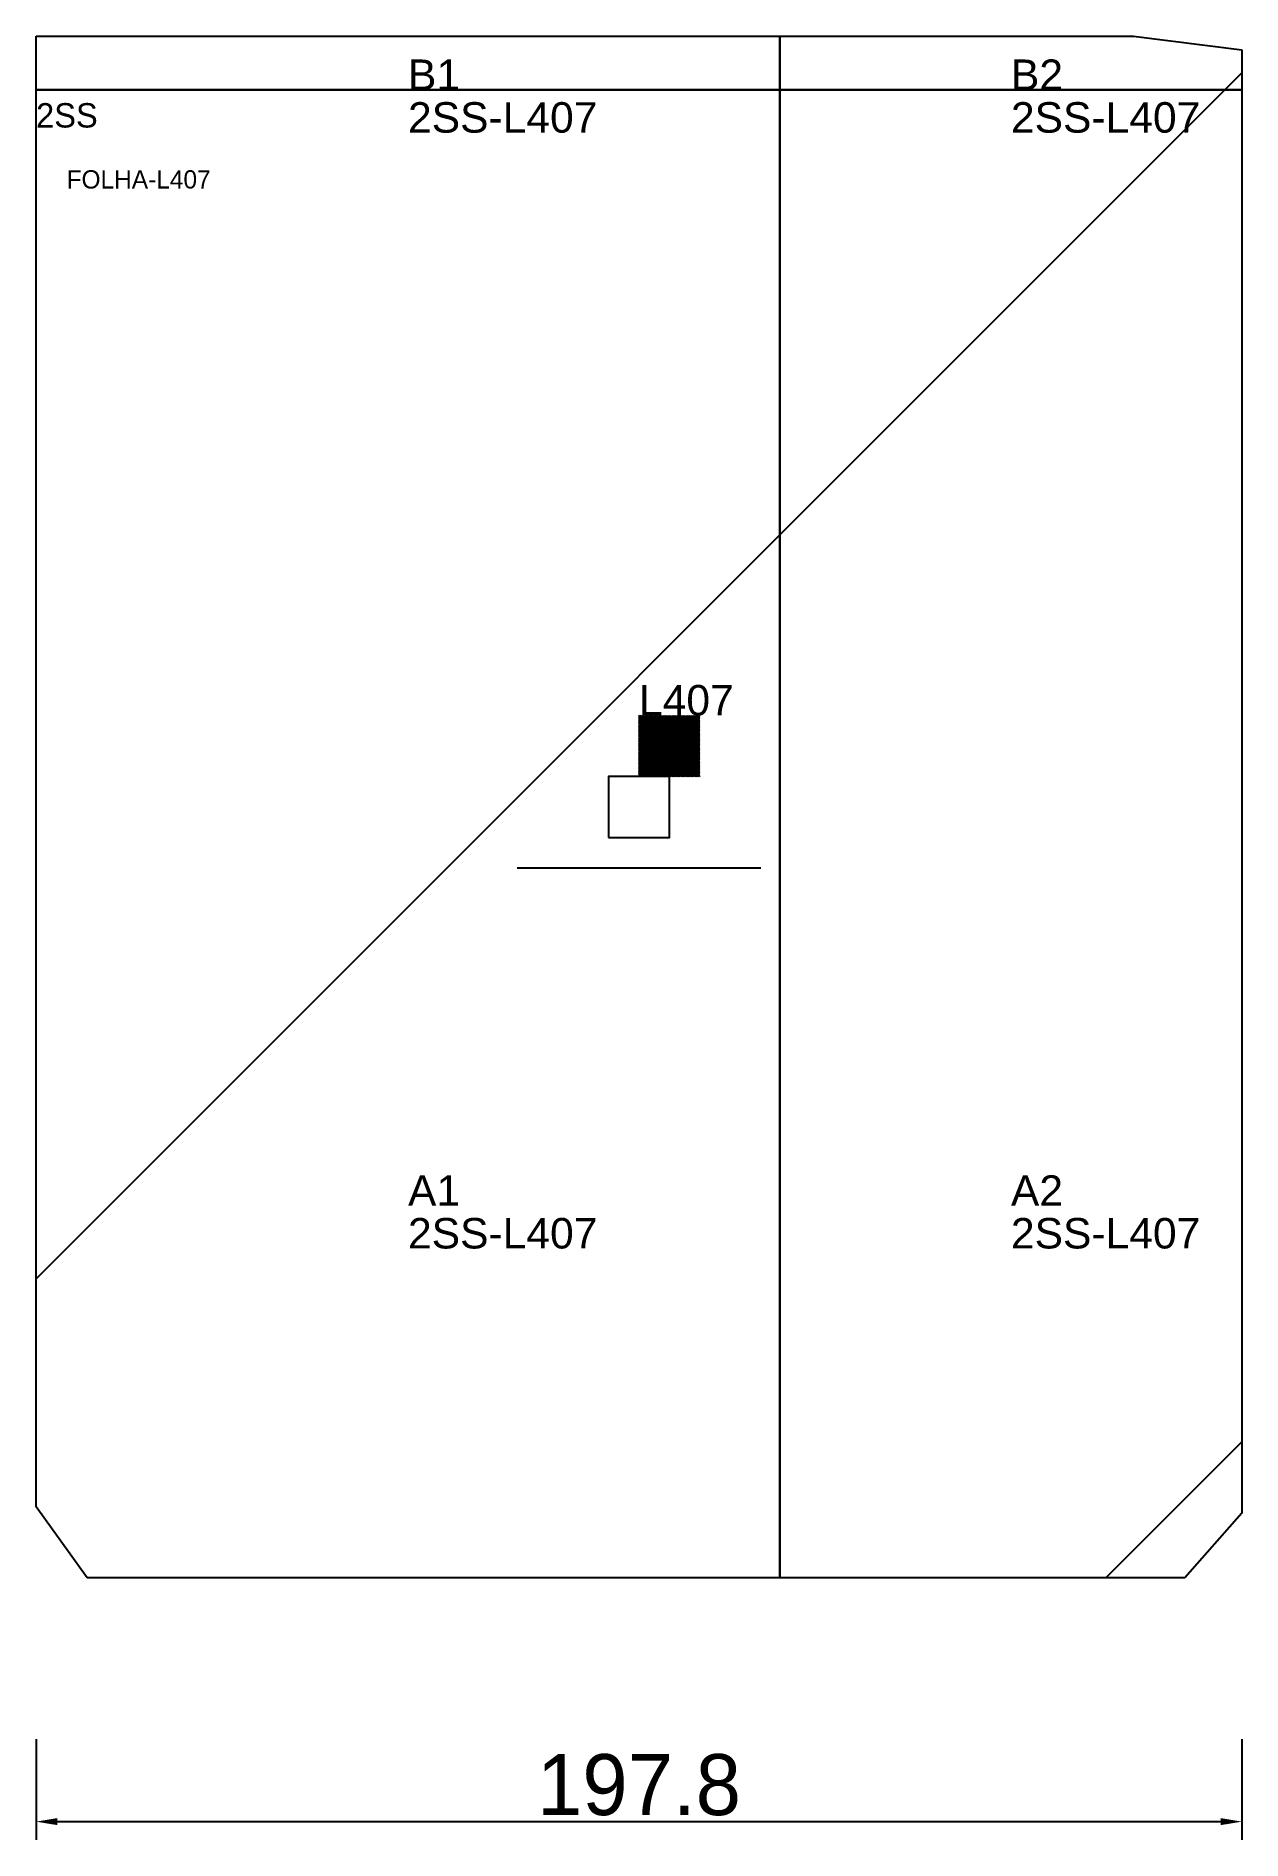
# Model space of a CAD drawing. Header units: metres. Extents: x 222 to 420, y -94 to 202.
import ezdxf

# ---------------------------------------------------------------- set-up
doc = ezdxf.new("R2010")
doc.units = ezdxf.units.M
for name, color, linetype in [('3', 3, 'CONTINUOUS'), ('AUX00', 7, 'CONTINUOUS'), ('COTA', 241, 'CONTINUOUS'), ('FOLHA', 255, 'CONTINUOUS'), ('Hachura', 251, 'CONTINUOUS'), ('NOMENCLATURA', 7, 'CONTINUOUS'), ('Nível', 160, 'CONTINUOUS'), ('Painéis', 200, 'CONTINUOUS'), ('Pilares', 5, 'CONTINUOUS'), ('REAPROVEITAMENTO', 251, 'CONTINUOUS'), ('SARR_2.2x7', 40, 'CONTINUOUS')]:
    doc.layers.add(name, color=color, linetype=linetype)
doc.styles.add('ARIAL', font='Arial.ttf')
doc.styles.add('STR_STANDARD', font='arial.ttf')
doc.dimstyles.new('EZ DXF', dxfattribs={"dimtxt": 10, "dimasz": 3.5, "dimexe": 3, "dimexo": 1.5, "dimgap": 1, "dimtad": 1, "dimdec": 1, "dimdsep": 46, "dimcen": 2.5, "dimazin": 3, "dimtfac": 1, "dimtmove": 0, "dimatfit": 3})

msp = doc.modelspace()

# ---------------------------------------------------------------- hatches: boundary and pattern name
at = {"layer": 'Hachura'}
h = msp.add_hatch(dxfattribs=at)
h.set_pattern_fill('ANSI31', scale=50)
h.paths.add_polyline_path([(222.2, 201.5), (242.2, 201.5), (262.2, 201.5), (282.2, 201.5), (302.2, 201.5), (322.2, 201.5), (342.2, 201.5), (362.2, 201.5), (382.2, 201.5), (402.2, 201.5), (419.97, 199.27), (419.97, 179.27), (419.97, 159.27), (419.97, 139.27), (419.97, 119.27), (419.97, 99.27), (419.97, 79.27), (419.97, 59.27), (419.97, 39.27), (419.97, 19.27), (419.97, -0.73), (419.97, -20.73), (419.97, -40.73), (410.58, -51.34), (390.58, -51.34), (370.58, -51.34), (350.58, -51.34), (330.58, -51.34), (310.58, -51.34), (290.58, -51.34), (270.58, -51.34), (250.58, -51.34), (230.58, -51.34), (222.2, -39.72), (222.2, -19.72), (222.2, 0.28), (222.2, 20.28), (222.2, 40.28), (222.2, 60.28), (222.2, 80.28), (222.2, 100.28), (222.2, 120.28), (222.2, 140.28), (222.2, 160.28), (222.2, 180.28)])
h = msp.add_hatch(dxfattribs=at)
h.set_pattern_fill('ANSI31', scale=50)
h.paths.add_polyline_path([(222.2, 201.5), (242.2, 201.5), (262.2, 201.5), (282.2, 201.5), (302.2, 201.5), (322.2, 201.5), (342.2, 201.5), (362.2, 201.5), (382.2, 201.5), (402.2, 201.5), (419.97, 199.27), (419.97, 179.27), (419.97, 159.27), (419.97, 139.27), (419.97, 119.27), (419.97, 99.27), (419.97, 79.27), (419.97, 59.27), (419.97, 39.27), (419.97, 19.27), (419.97, -0.73), (419.97, -20.73), (419.97, -40.73), (410.58, -51.34), (390.58, -51.34), (370.58, -51.34), (350.58, -51.34), (330.58, -51.34), (310.58, -51.34), (290.58, -51.34), (270.58, -51.34), (250.58, -51.34), (230.58, -51.34), (222.2, -39.72), (222.2, -19.72), (222.2, 0.28), (222.2, 20.28), (222.2, 40.28), (222.2, 60.28), (222.2, 80.28), (222.2, 100.28), (222.2, 120.28), (222.2, 140.28), (222.2, 160.28), (222.2, 180.28)])
at = {"layer": 'Reaproveitamento'}
h = msp.add_hatch(dxfattribs=at)
h.set_pattern_fill('SOLID')
h.paths.add_polyline_path([(321.085, 80.08), (331.085, 80.08), (331.085, 90.08), (321.085, 90.08)])
h = msp.add_hatch(dxfattribs=at)
h.set_pattern_fill('SOLID')
h.paths.add_polyline_path([(321.085, 80.08), (331.085, 80.08), (331.085, 90.08), (321.085, 90.08)])

# ---------------------------------------------------------------- linework, layer by layer
at = {"layer": '3'}
for points in [[(344.2, -51.34), (344.2, 201.5)], [(344.2, -51.34), (344.2, 201.5)], [(222.2, 192.66), (419.97, 192.66)], [(222.2, 192.66), (419.97, 192.66)]]:
    msp.add_lwpolyline(points, close=True, dxfattribs=at)
at = {"layer": 'Painéis', "color": 200}
for p, q in [((222.2, 201.5), (242.2, 201.5)), ((222.2, 180.28), (222.2, 201.5)), ((222.2, 201.5), (242.2, 201.5)), ((222.2, 180.28), (222.2, 201.5)), ((242.2, 201.5), (262.2, 201.5)), ((242.2, 201.5), (262.2, 201.5)), ((262.2, 201.5), (282.2, 201.5)), ((262.2, 201.5), (282.2, 201.5)), ((282.2, 201.5), (302.2, 201.5)), ((282.2, 201.5), (302.2, 201.5)), ((302.2, 201.5), (322.2, 201.5)), ((302.2, 201.5), (322.2, 201.5)), ((322.2, 201.5), (342.2, 201.5)), ((322.2, 201.5), (342.2, 201.5)), ((342.2, 201.5), (362.2, 201.5)), ((342.2, 201.5), (362.2, 201.5)), ((362.2, 201.5), (382.2, 201.5)), ((362.2, 201.5), (382.2, 201.5)), ((382.2, 201.5), (402.2, 201.5)), ((382.2, 201.5), (402.2, 201.5)), ((402.2, 201.5), (419.97, 199.27)), ((402.2, 201.5), (419.97, 199.27)), ((419.97, 199.27), (419.97, 179.27)), ((419.97, 199.27), (419.97, 179.27)), ((222.2, 160.28), (222.2, 180.28)), ((222.2, 160.28), (222.2, 180.28)), ((419.97, 179.27), (419.97, 159.27)), ((419.97, 179.27), (419.97, 159.27)), ((222.2, 140.28), (222.2, 160.28)), ((222.2, 140.28), (222.2, 160.28)), ((419.97, 159.27), (419.97, 139.27)), ((419.97, 159.27), (419.97, 139.27)), ((222.2, 120.28), (222.2, 140.28)), ((222.2, 120.28), (222.2, 140.28)), ((419.97, 139.27), (419.97, 119.27)), ((419.97, 139.27), (419.97, 119.27)), ((222.2, 100.28), (222.2, 120.28)), ((222.2, 100.28), (222.2, 120.28)), ((419.97, 119.27), (419.97, 99.27)), ((419.97, 119.27), (419.97, 99.27)), ((222.2, 80.28), (222.2, 100.28)), ((222.2, 80.28), (222.2, 100.28)), ((419.97, 99.27), (419.97, 79.27)), ((419.97, 99.27), (419.97, 79.27)), ((222.2, 60.28), (222.2, 80.28)), ((222.2, 60.28), (222.2, 80.28)), ((419.97, 79.27), (419.97, 59.27)), ((419.97, 79.27), (419.97, 59.27)), ((222.2, 40.28), (222.2, 60.28)), ((222.2, 40.28), (222.2, 60.28)), ((419.97, 59.27), (419.97, 39.27)), ((419.97, 59.27), (419.97, 39.27)), ((222.2, 20.28), (222.2, 40.28)), ((222.2, 20.28), (222.2, 40.28)), ((419.97, 39.27), (419.97, 19.27)), ((419.97, 39.27), (419.97, 19.27)), ((222.2, 0.28), (222.2, 20.28)), ((222.2, 0.28), (222.2, 20.28)), ((419.97, 19.27), (419.97, -0.73)), ((419.97, 19.27), (419.97, -0.73)), ((222.2, -19.72), (222.2, 0.28)), ((222.2, -19.72), (222.2, 0.28)), ((419.97, -0.73), (419.97, -20.73)), ((419.97, -0.73), (419.97, -20.73)), ((222.2, -39.72), (222.2, -19.72)), ((222.2, -39.72), (222.2, -19.72)), ((419.97, -20.73), (419.97, -40.73)), ((419.97, -20.73), (419.97, -40.73)), ((230.58, -51.34), (222.2, -39.72)), ((230.58, -51.34), (222.2, -39.72)), ((419.97, -40.73), (410.58, -51.34)), ((419.97, -40.73), (410.58, -51.34)), ((250.58, -51.34), (230.58, -51.34)), ((250.58, -51.34), (230.58, -51.34)), ((270.58, -51.34), (250.58, -51.34)), ((270.58, -51.34), (250.58, -51.34)), ((290.58, -51.34), (270.58, -51.34)), ((290.58, -51.34), (270.58, -51.34)), ((310.58, -51.34), (290.58, -51.34)), ((310.58, -51.34), (290.58, -51.34)), ((330.58, -51.34), (310.58, -51.34)), ((330.58, -51.34), (310.58, -51.34)), ((350.58, -51.34), (330.58, -51.34)), ((350.58, -51.34), (330.58, -51.34)), ((370.58, -51.34), (350.58, -51.34)), ((370.58, -51.34), (350.58, -51.34)), ((390.58, -51.34), (370.58, -51.34)), ((390.58, -51.34), (370.58, -51.34)), ((410.58, -51.34), (390.58, -51.34)), ((410.58, -51.34), (390.58, -51.34))]:
    msp.add_line(p, q, dxfattribs=at)
at = {"layer": 'Pilares'}
msp.add_lwpolyline([(316.085, 70.08), (326.085, 70.08), (326.085, 80.08), (316.085, 80.08)], close=True, dxfattribs=at)
msp.add_lwpolyline([(316.085, 70.08), (326.085, 70.08), (326.085, 80.08), (316.085, 80.08)], close=True, dxfattribs=at)
at = {"layer": 'SARR_2.2x7'}
msp.add_line((301.085, 65.08), (341.085, 65.08), dxfattribs=at)
msp.add_line((301.085, 65.08), (341.085, 65.08), dxfattribs=at)

# ---------------------------------------------------------------- texts
at = {"layer": '3', "style": 'STR_STANDARD'}
for s, p in [('B1', (283.2, 192.66)), ('B1', (283.2, 192.66)), ('B2', (382.085, 192.66)), ('B2', (382.085, 192.66)), ('A1', (283.2, 9.66)), ('A1', (283.2, 9.66)), ('A2', (382.085, 9.66)), ('A2', (382.085, 9.66))]:
    msp.add_text(s, height=5, dxfattribs=at).set_placement(p)
at = {"layer": 'AUX00', "style": 'STR_STANDARD'}
for p in [(283.2, 185.66), (283.2, 185.66), (382.085, 185.66), (382.085, 185.66), (283.2, 2.66), (283.2, 2.66), (382.085, 2.66), (382.085, 2.66)]:
    msp.add_text('2SS-L407', height=5, dxfattribs=at).set_placement(p)
at = {"layer": 'FOLHA'}
msp.add_text('FOLHA-L407', height=3, dxfattribs=at).set_placement((227.2, 176.5))
msp.add_text('FOLHA-L407', height=3, dxfattribs=at).set_placement((227.2, 176.5))
at = {"layer": 'NOMENCLATURA', "insert": (321.085, 95.08), "char_height": 5, "attachment_point": 1, "style": 'ARIAL'}
msp.add_mtext('L407', dxfattribs=at)
msp.add_mtext('L407', dxfattribs=at)
at = {"layer": 'Nível'}
msp.add_text('2SS', height=4, dxfattribs=at).set_placement((222.2, 186.5))
msp.add_text('2SS', height=4, dxfattribs=at).set_placement((222.2, 186.5))

# ---------------------------------------------------------------- dimensions: what is measured, and where the dimension line sits
at = {"layer": 'COTA'}
msp.add_linear_dim(base=(222.2, -91.34), p1=(222.2, -76.34), p2=(419.97, -76.34), dimstyle='EZ DXF', dxfattribs=at).render()
msp.add_linear_dim(base=(222.2, -91.34), p1=(222.2, -76.34), p2=(419.97, -76.34), dimstyle='EZ DXF', dxfattribs=at).render()

doc.saveas('drawing.dxf')
